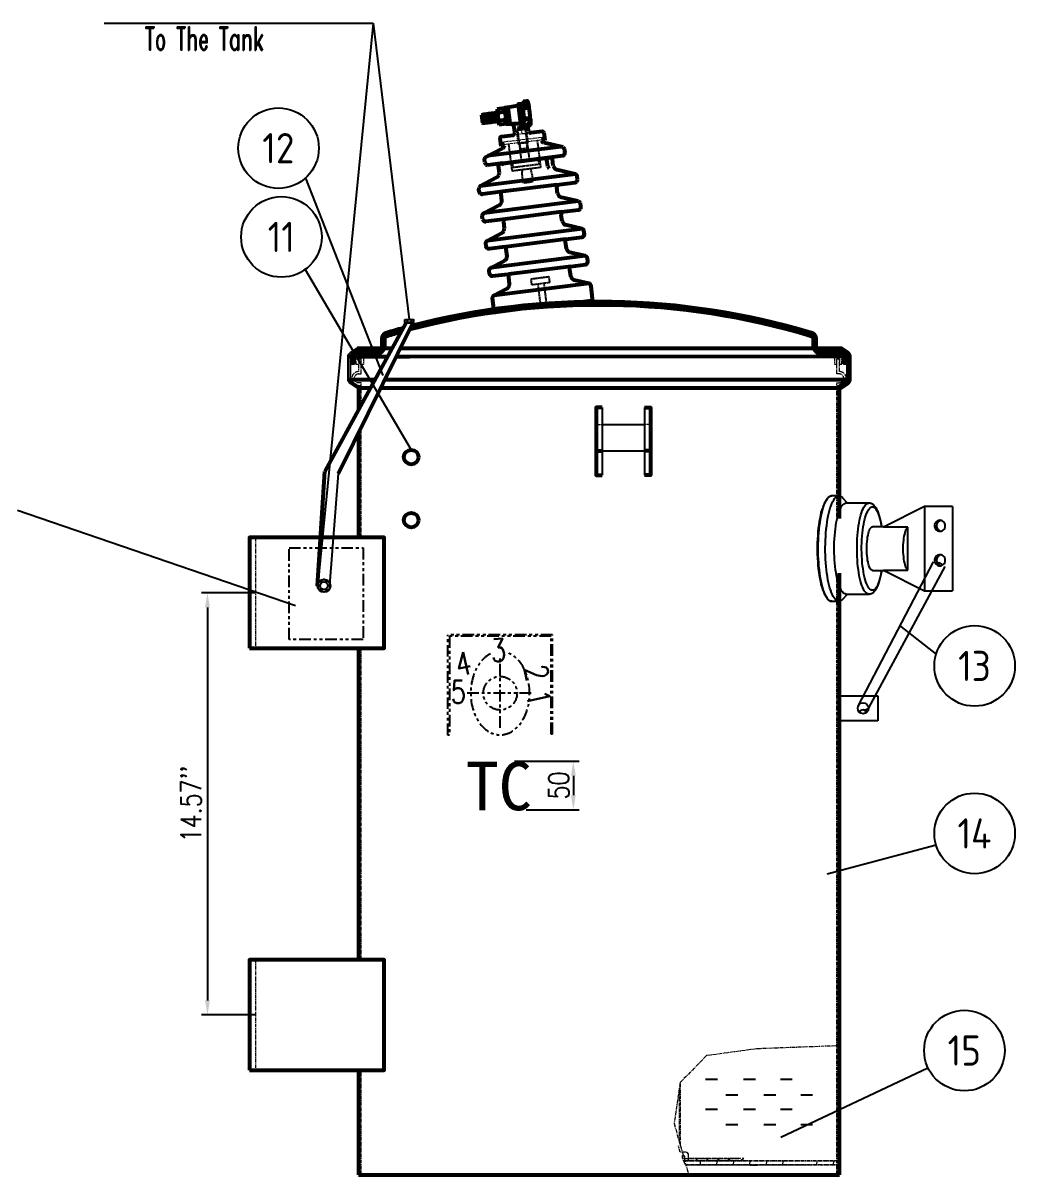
# Model space of a CAD drawing. Header units: millimetres. Extents: x 117095 to 120885, y -6667 to -3573.
# Drawn here: x 118476 to 119499, y -5498 to -4309 of the extents above; entities that cross this region are included whole.
import ezdxf
from ezdxf.enums import TextEntityAlignment as Align

# ---------------------------------------------------------------- set-up
doc = ezdxf.new("R2010")
doc.units = ezdxf.units.MM
doc.header["$LTSCALE"] = 3
for name, pattern in [('ACISOTGB', [9, 4, -1, 1, -1, 1, -1]), ('ACISOTGL', [3, 2, -1]), ('CENTER', [2, 1.25, -0.25, 0.25, -0.25]), ('HIDDEN', [0.375, 0.25, -0.125])]:
    doc.linetypes.add(name, pattern=pattern)
for name, color, linetype in [('2', 3, 'Continuous'), ('4', 2, 'HIDDEN'), ('A', 3, 'Continuous'), ('D', 11, 'HIDDEN'), ('PL', 5, 'Continuous'), ('S', 254, 'Continuous'), ('几何体', 7, 'Continuous')]:
    doc.layers.add(name, color=color, linetype=linetype)
for name, color, linetype, lineweight in [('图层1', 1, 'CENTER', 13), ('标注、文本', 3, 'Continuous', 25), ('粗实线', 4, 'Continuous', 53)]:
    doc.layers.add(name, color=color, linetype=linetype, lineweight=lineweight)
doc.styles.add('chinese', font='simhei.ttf')
doc.styles.add('HC_GBDIM', font='romans', dxfattribs={"width": 0.667, "bigfont": 'gbcbig'})
doc.styles.add('ST_WIN', font='isocp2.shx', dxfattribs={"bigfont": 'hzdxfst.shx'})
doc.styles.add('TH_GBDIM', font='romans.shx', dxfattribs={"width": 0.8, "bigfont": 'gbcbig.shx'})
doc.styles.add('数字与字母', font='romand.shx', dxfattribs={"width": 0.8, "bigfont": 'hztxt.shx'})
doc.dimstyles.new('TH_GBDIM1', dxfattribs={"dimscale": 3, "dimtxt": 3.5, "dimasz": 2.5, "dimexe": 2, "dimexo": 0, "dimgap": 1.5, "dimtad": 1, "dimdec": 1, "dimzin": 0, "dimdsep": 46, "dimtxsty": 'TH_GBDIM', "dimcen": 2.5, "dimclrd": 3, "dimclre": 256, "dimclrt": 2, "dimadec": 0, "dimazin": 0, "dimtfac": 0.714286, "dimtdec": 1, "dimtmove": 0, "dimatfit": 3, "dimfxl": 1, "dimtzin": 0, "dimlwd": -1, "dimlwe": -1, "dimarcsym": 0})

# ---------------------------------------------------------------- blocks, each defined once
blk = doc.blocks.new('*D155')
at = {"layer": 'Defpoints', "color": 0, "transparency": 16777216}
for p in [(118715.8, -4896.9), (118666.4, -5332.5), (118715.8, -5332.5)]:
    blk.add_point(p, dxfattribs=at)
at = {"layer": '标注、文本', "transparency": 16777216}
for p, q in [((118715.8, -4896.9), (118660.4, -4896.9)), ((118715.8, -5332.5), (118660.4, -5332.5))]:
    blk.add_line(p, q, dxfattribs=at)
at = {"layer": '标注、文本', "color": 3, "transparency": 16777216}
blk.add_line((118666.4, -4911.9), (118666.4, -5317.5), dxfattribs=at)
for points in [[(118663.9, -4911.9), (118668.9, -4911.9), (118666.4, -4896.9)], [(118663.9, -5317.5), (118668.9, -5317.5), (118666.4, -5332.5)]]:
    blk.add_solid(points, dxfattribs=at)
at = {"layer": '标注、文本', "color": 2, "transparency": 16777216, "insert": (118649.4, -5114.7), "char_height": 21, "attachment_point": 5, "rotation": 90, "style": 'TH_GBDIM'}
blk.add_mtext("14.57''", dxfattribs=at)
blk = doc.blocks.new('A$C67204ebe')
at = {"layer": 'D'}
for p, q in [((-31, 179.6), (-28.4, 166.4)), ((-38.8, 178), (-32.9, 147.3)), ((-28.4, 166.4), (-28.2, 166.5)), ((-28.2, 166.5), (-24.7, 149)), ((-17.9, 169), (-12.4, 141.1)), ((-41.3, 135.4), (-46.8, 163.2)), ((-35.6, 165), (-36.9, 164.7)), ((-34.3, 158.5), (-35.6, 165)), ((-27.6, 159.8), (-34.3, 158.5)), ((-28.4, 166.4), (-28.9, 166.3)), ((-28.9, 166.3), (-27.6, 159.8)), ((-12.4, 141.1), (-41.3, 135.4)), ((-6.9, 20.8), (-2.4, -2.4)), ((-0.8, 22), (3.8, -1.2))]:
    blk.add_line(p, q, dxfattribs=at)
for points in [[(-35.6, 182.6), (-39.1, 179.5), (-38.8, 178), (-31, 179.6), (-31.3, 181.1), (-31, 179.6), (-30.2, 179.7), (-27.6, 166.6), (-26.7, 166), (-37.6, 163.8), (-36.9, 164.7), (-39.5, 177.9), (-38.8, 178)], [(-22.6, 139), (-22.4, 137.9), (-20.8, 133.4), (-20.2, 130.3), (-19.9, 127.7), (-19.9, 125.6), (-28.5, 123.9), (-29.6, 126.9), (-30.4, 129.9), (-30.9, 133.6), (-30.9, 136.2), (-31.1, 137.4)]]:
    blk.add_lwpolyline(points, dxfattribs=at)
blk.add_lwpolyline([(-23.1, 147.8), (-34.1, 145.6), (-41.3, 144.2, 0.282875), (-41.9, 143.6, 0.11185), (-41.9, 143.2), (-41.1, 139.3), (-14.1, 144.6), (-14.8, 148.6, 0.414214), (-15.8, 149.2), (-23.2, 147.8)], format="xyb", dxfattribs=at)
blk.add_lwpolyline([(3.9, 29.4), (5.1, 23.2), (-12.9, 19.6), (-14.1, 25.8)], close=True, dxfattribs=at)
for centre, start, end in [((-34.4, 147.1), 281.16, 11.16), ((-23.2, 149.3), 191.16, 281.16)]:
    blk.add_arc(centre, 1.5, start, end, dxfattribs=at)
at = {"layer": '图层1'}
for p, q in [((-35.6, 182.6), (-34, 174.3)), ((-12.5, 172.2), (-53, 164.4)), ((-51.8, 162.3), (-12.9, 169.9)), ((-25, 176.1), (-43, 172.6)), ((-34, 174.3), (-25, 176.1)), ((-12.9, 169.9), (-13.3, 172.1)), ((-11.9, 168.9), (-12.5, 172.2)), ((-53, 164.4), (-52.4, 160.9)), ((-52.3, 164.5), (-51.8, 162.3)), ((36.4, 5.2), (-48.2, -11.5))]:
    blk.add_line(p, q, dxfattribs=at)
at = {"layer": '粗实线', "ltscale": 2}
for p, q in [((-39.9, 203.9), (-36.1, 185.3)), ((-76.9, 191.1), (-75.3, 182.9)), ((-76.4, 190.7), (-74.1, 183.4)), ((-75.8, 191.6), (-73.2, 182.8)), ((-74.9, 191), (-72.6, 183.8)), ((-74.2, 191.9), (-71.7, 183.1)), ((-73.3, 191.3), (-71.1, 184.1)), ((-72.7, 192.2), (-70.1, 183.4)), ((-71.8, 191.6), (-69.5, 184.4)), ((-71.1, 192.6), (-68.6, 183.7)), ((-70.2, 191.9), (-68, 184.7)), ((-69.6, 192.9), (-67, 184.1)), ((-68.7, 192.2), (-66.4, 185)), ((-68, 193.2), (-65.5, 184.3)), ((-67.1, 192.5), (-64.9, 185.3)), ((-66.5, 193.4), (-64, 184.6)), ((-65.6, 192.8), (-63.3, 185.6)), ((-65, 193.8), (-62.4, 185)), ((-61.8, 185.9), (-64, 193.1)), ((-63.4, 194.1), (-60.9, 185.3)), ((-62.5, 193.4), (-60.3, 186.2)), ((-61.8, 194.4), (-59.3, 185.6)), ((-61.1, 198.1), (-61.3, 196.5)), ((-61.3, 196.5), (-60.4, 194.2)), ((-53.9, 199.6), (-61.1, 198.1)), ((-53.1, 195.6), (-60.4, 194.2)), ((-52.1, 192.8), (-49.3, 191)), ((-34.5, 194.1), (-33.2, 187.5)), ((-51.6, 187.6), (-58.8, 186.2)), ((-50.8, 183.6), (-58, 182.2)), ((-42.1, 178.6), (-42.5, 180.2)), ((-41.4, 174.9), (-42.1, 178.6)), ((-36.1, 185.3), (-35.7, 184.5)), ((-33.2, 187.5), (-33.5, 189.1)), ((-33.5, 189.1), (-33.5, 189.1)), ((-27.4, 177.7), (-28.1, 181.3)), ((-13.1, 178.4), (-25, 176.1)), ((-54.6, 160.4), (-56.1, 168.3)), ((-54.9, 170.2), (-43, 172.6)), ((-13.1, 168.6), (-9.7, 169.3)), ((-9.7, 169.3), (-11.3, 177.2)), ((9.3, 163.5), (-10.6, 166.7)), ((-69.9, 147.8), (-52.7, 158.4)), ((6.6, 163.9), (-67.6, 149.3)), ((-51.2, 161.1), (-54.6, 160.4)), ((-6, 151.8), (9.5, 154.9)), ((11.7, 158.2), (10.9, 161.9)), ((-70.1, 142.1), (-70.8, 145.8)), ((-51.4, 142.9), (-66.9, 139.9)), ((-1, 152.1), (-57.1, 141)), ((-51.4, 142.9), (-5.9, 151.9)), ((-5.1, 143), (-6.4, 149)), ((0.5, 143.7), (-0.9, 150.7)), ((24, 136.7), (-73.6, 117.4)), ((-54.4, 132.8), (-55.7, 139.9)), ((24, 136.7), (4.4, 139.9)), ((26.5, 131.6), (25.9, 134.4)), ((-73.6, 117.4), (-56.6, 127.9)), ((5.6, 124.5), (-52.2, 113)), ((5.6, 124.5), (23.9, 128.1)), ((7, 115.6), (5.6, 122.1)), ((-73.9, 111.8), (-74.4, 114.6)), ((-51.9, 113.1), (-70.2, 109.5)), ((28.8, 109), (-67.4, 90)), ((-49.8, 104.4), (-51, 110.9)), ((28.8, 109), (11.4, 111.7)), ((32, 103.5), (31.2, 107.2)), ((-67.4, 90), (-52.4, 99.2)), ((12.2, 96.8), (-47.4, 85)), ((12.2, 96.8), (29.8, 100.3)), ((-68.3, 83.8), (-69, 87.4)), ((-47.5, 85), (-65, 81.6)), ((13.5, 87.5), (12.1, 94)), ((34.7, 81), (-62.2, 61.8)), ((-45.2, 75.9), (-46.3, 82.5)), ((18.8, 69), (-42.2, 57)), ((39.8, 53.2), (-56.4, 34.2)), ((26.1, 41.5), (-37.5, 29)), ((45.7, 25.2), (-51.2, 6.1))]:
    blk.add_line(p, q, dxfattribs=at)
for points in [[(-42.5, 180.2), (-42.9, 182.5, 0.216454), (-43.8, 183.7, 0.14676), (-45.3, 184.1), (-47.1, 183.7, -0.216222), (-47.7, 183.8, -0.128385), (-48, 184.3), (-51.1, 200.1, -0.236321), (-51, 200.6, -0.137645), (-50.4, 201), (-40.5, 203.4, 0.118082), (-40.2, 203.6, 0.239241), (-39.9, 204.2, -0.185592), (-39.7, 204.7, -0.149289), (-39.3, 205.1), (-33.8, 206.1), (-34.1, 207.5, -0.162586), (-34.1, 207.9, -0.235181), (-33.6, 208.2), (-31.3, 208.7, -0.193012), (-30.8, 208.6, -0.216479), (-30.7, 208.3), (-29.5, 205), (-28.8, 202.5, -0.305966), (-29.2, 201.3, -0.211517), (-30.1, 201.1), (-33.8, 200.2, 0.124352), (-34.9, 199.7), (-33.3, 191.1, 0.232484), (-32.3, 189.9, 0.137631), (-31.2, 189.6), (-29.8, 189.9, -0.226514), (-28.4, 189.5, -0.129294), (-27.4, 185.8)], [(-34.5, 194.1), (-35.7, 200.2), (-35.8, 200.7, -0.078909), (-35.9, 201.7, -0.002455), (-35.7, 202.6, -0.104269), (-35.3, 203.9, -0.067748), (-33.8, 205.8, -0.137062), (-32.8, 206.3, -0.250439), (-31.9, 206.1, -0.064304), (-31.3, 205.3, -0.207145), (-31, 202.9, -0.182921), (-31.6, 202, -0.000416), (-33.2, 201.6, 0.26878), (-34.9, 199.7, 0.499102)], [(-50.4, 201), (-50.3, 200.7), (-50.3, 200.2), (-47.2, 184.4), (-47, 184), (-46.2, 183.9, -0.005437), (-42.8, 184.5, -0.020315), (-39, 184.8, -0.072791), (-37, 184.7, -0.141507), (-36.2, 184.1, -0.078582), (-35.7, 183.2, -0.389074)], [(-33.9, 190.8), (-33.2, 187.5, 0.188465), (-31.6, 184.9, 0.125485), (-29.5, 184.1, 0.148052), (-28, 184.3, 0.261104), (-27.4, 185.8, 0.829827)], [(-32.9, 190.5), (-28, 191.5, -0.202073), (-27, 191.3, -0.189452), (-26.4, 190.4, -0.036985), (-26, 184.1, 0.140434)], [(-28.1, 181.3), (-28.4, 183.4), (-26.3, 183.8, 0.076742), (-26.1, 183.9, 0.221032), (-26, 184.1, 59.233366)], [(23.9, 55.7, -0.200811), (21.5, 57.2, -0.016019), (20, 59.5), (18.6, 66.5, -0.126731), (18.7, 67.8, 0.095852), (18.8, 69), (34.9, 72.2, 0.198563), (37, 73.6, 0.178497), (37.5, 75.6), (36.8, 78.9, 0.197282), (36, 80.2, 0.032544), (34.7, 81), (17.4, 83.8)], [(-42.7, 42.6, 0.200811), (-41, 44.8, 0.016019), (-40.5, 47.5), (-41.9, 54.6, 0.126731), (-42.4, 55.7, -0.095852), (-43, 56.9), (-59.1, 53.7, -0.198563), (-61.5, 54.2, -0.178497), (-62.8, 55.9), (-63.4, 59.2, -0.197282), (-63.1, 60.6, -0.032544), (-62.2, 61.8), (-47.3, 71)], [(36.4, 5.2), (49.6, 7.8, 0.264751), (50.4, 8.5, 0.085218), (50.6, 9.6), (48, 22.7, 0.130917), (47.3, 24.1, 0.137977), (45.7, 25.2), (30.4, 27.7, -0.196911), (28, 29.1, -0.024375), (26.5, 31.4), (25.1, 37.9, -0.086896), (25.1, 39.7, -0.031016), (25.4, 41.4), (40.8, 44.4, 0.221746), (42.5, 45.7, 0.093612), (43, 47.3), (42.3, 51, 0.224627), (41.2, 52.6, 0.05176), (39.8, 53.2), (23.9, 55.7)], [(-48.2, -11.5), (-48.2, -11.5, -0.264751), (-49.2, -11.1, -0.085218), (-49.8, -10.2), (-52.4, 3, -0.130917), (-52.3, 4.5, -0.137977), (-51.2, 6.1), (-38, 14.2, 0.196911), (-36.4, 16.4, 0.024375), (-35.9, 19.1), (-37.1, 25.6, 0.086896), (-37.7, 27.3, 0.031016), (-38.6, 28.7), (-54, 25.7, -0.221746), (-56, 26.2, -0.093612), (-57.2, 27.6), (-57.9, 31.2, -0.224627), (-57.5, 33.1, -0.05176), (-56.4, 34.2), (-42.7, 42.6)]]:
    blk.add_lwpolyline(points, format="xyb", dxfattribs=at)
for points in [[(-51, 200.6), (-53.5, 200.1), (-50.2, 183.3), (-47.7, 183.8)], [(-35.7, 183.2), (-35.6, 182.6), (-31.3, 181.1), (-39.1, 179.5)]]:
    blk.add_lwpolyline(points, dxfattribs=at)
for centre, radius, start, end in [((-80.9, 186), 54.6, 4.6754, 17.6446), ((-57, 196.9), 4.35, 163.4313, 218.8887), ((-43.5, 193.3), 16.8, 177.1743, 205.1457), ((-57.3, 196.8), 4.34, 343.3993, 38.9207), ((-68.4, 188.4), 16.8, 357.1582, 25.1618), ((-34.4, 201.6), 1.52, 294.6534, 2.4331), ((-31.8, 189.4), 1.26, 14.6553, 93.8015), ((-54.6, 184.9), 4.35, 163.4313, 218.8887), ((-55, 184.9), 4.34, 343.3994, 38.9205), ((-12.9, 176.6), 1.86, 59.0793, 96.5308), ((-54.6, 168.6), 1.51, 143.2407, 191.16), ((-54.4, 168.4), 1.86, 105.7892, 143.2407), ((-43.4, 174.3), 1.82, 281.16, 330.0554), ((-44.1, 174.8), 2.63, 330.0554, 3.4106), ((-24.9, 178.5), 2.63, 198.9094, 232.2646), ((-25.4, 177.9), 1.82, 232.2646, 281.16), ((-10.3, 169.7), 3, 201.0929, 238.819), ((-12.8, 176.9), 1.51, 11.16, 59.0793), ((-10.1, 170.2), 3.52, 238.819, 260.8379), ((-54.6, 161.4), 3.52, 301.4821, 323.501), ((-54.1, 161.1), 3, 323.501, 1.2271), ((12.2, 166.3), 4.06, 224.3538, 242.4485), ((9, 157.4), 2.54, 281.3417, 330.4372), ((9.7, 161.7), 1.18, 11.9255, 62.4485), ((7.8, 158.1), 3.83, 330.4372, 2.4295), ((-69.7, 146), 1.18, 139.8715, 190.3945), ((-73.7, 149.4), 4.06, 319.8715, 337.9662), ((-50.8, 143.2), 0.599, 205.8407, 227.3882), ((-54, 139.7), 4.16, 10.2759, 47.3882), ((-2.3, 149.9), 4.16, 154.9318, 192.0441), ((-6.6, 151.9), 0.599, 334.9318, 356.4793), ((7.3, 148.9), 13.7, 205.3694, 217.4953), ((2.4, 151.4), 3.38, 168.1044, 184.7855), ((3.1, 151.5), 4.11, 184.7855, 191.7617), ((18.9, 154), 21.1, 209.3382, 216.7925), ((-66.5, 143.4), 3.83, 199.8905, 231.8828), ((-67.3, 142.4), 2.54, 231.8828, 280.9783), ((-59.1, 139.3), 3.38, 17.5345, 34.2156), ((-59.8, 139.1), 4.11, 10.5583, 17.5345), ((-75.4, 135.4), 21.1, 345.5275, 352.9818), ((5, 143.6), 3.67, 216.7925, 260.6372), ((22.3, 133.2), 3.92, 40.9829, 63.3864), ((23, 133.8), 3.02, 11.16, 40.9829), ((23.3, 131.2), 3.21, 325.4108, 6.6892), ((-58.5, 131.1), 3.67, 301.6828, 345.5275), ((10.7, 123.3), 5.24, 167.6316, 180.8025), ((11.7, 123.4), 6.15, 180.8025, 192.0282), ((23.3, 131.2), 3.21, 281.16, 325.4108), ((-71.5, 115.2), 3.02, 161.3371, 191.16), ((-70.6, 114.9), 3.92, 138.9336, 161.3371), ((-70.8, 112.7), 3.21, 195.6308, 236.9092), ((-70.8, 112.7), 3.21, 236.9092, 281.16), ((-56.2, 110.1), 5.24, 21.5175, 34.6884), ((-57, 109.8), 6.15, 10.2918, 21.5175), ((15.3, 119.4), 9.1, 204.3699, 221.7169), ((12.2, 116.6), 4.88, 221.7169, 261.0791), ((31.2, 113.6), 5.21, 242.1366, 254.886), ((29.4, 106.8), 1.84, 11.9208, 74.886), ((-54.9, 103.3), 4.88, 301.2409, 340.6031), ((-58.9, 104.7), 9.1, 340.6031, 357.9501), ((20.4, 95), 8.34, 167.8363, 177.6138), ((17.4, 95.1), 5.41, 177.6138, 192.0258), ((29.3, 102.8), 2.58, 281.2407, 329.3178), ((28.4, 103.3), 3.59, 329.3178, 3.5272), ((-67.2, 87.8), 1.84, 127.434, 190.3992), ((-71.4, 93.4), 5.21, 307.434, 320.1834), ((-64.9, 84.9), 3.59, 198.7928, 233.0022), ((-54.3, 80.3), 8.34, 24.7062, 34.4837), ((-51.7, 81.5), 5.41, 10.2942, 24.7062), ((113.9, 153.7), 120.2, 213.407, 214.7095), ((17.9, 87.2), 3.49, 214.7095, 260.7372), ((-65.5, 84.1), 2.58, 233.0022, 281.0793), ((-49.1, 74), 3.49, 301.5828, 347.6105), ((-163.1, 99.1), 120.2, 347.6105, 348.913)]:
    blk.add_arc(centre, radius, start, end, dxfattribs=at)
for points in [[(-60.4, 194.2), (-61, 194), (-61.9, 194.4), (-62.5, 193.4), (-63.4, 194.1), (-64, 193.1), (-65, 193.8), (-65.6, 192.8), (-66.5, 193.4), (-67.1, 192.5), (-68, 193.2), (-68.7, 192.2), (-69.6, 192.9), (-70.2, 191.9), (-71.1, 192.6), (-71.8, 191.6), (-72.7, 192.2), (-73.3, 191.3), (-74.2, 191.9), (-74.9, 191), (-75.8, 191.6), (-76.4, 190.7), (-76.9, 191.1)], [(-58.8, 186.1), (-59.3, 185.6), (-60.3, 186.2), (-60.9, 185.3), (-61.8, 185.9), (-62.4, 185), (-63.3, 185.6), (-64, 184.6), (-64.9, 185.3), (-65.5, 184.3), (-66.4, 185), (-67.1, 184), (-68, 184.7), (-68.6, 183.7), (-69.5, 184.4), (-70.2, 183.4), (-71.1, 184), (-71.7, 183.1), (-72.6, 183.8), (-73.2, 182.8), (-74.2, 183.4), (-74.8, 182.5), (-75.3, 182.9)], [(-35.7, 184.5), (-34.2, 184), (-31.8, 183.7), (-30.2, 183.8), (-28.6, 184)]]:
    blk.add_spline(points, degree=3, dxfattribs=at)
blk = doc.blocks.new('*D139')
at = {"layer": 'Defpoints', "color": 0, "transparency": 16777216}
for p in [(118983, -5070.7), (118995, -5120.7), (119043.8, -5120.7)]:
    blk.add_point(p, dxfattribs=at)
at = {"layer": '标注、文本', "transparency": 16777216}
for p, q in [((118983, -5070.7), (119049.8, -5070.7)), ((118995, -5120.7), (119049.8, -5120.7))]:
    blk.add_line(p, q, dxfattribs=at)
at = {"layer": '标注、文本', "color": 3, "transparency": 16777216}
blk.add_line((119043.8, -5085.7), (119043.8, -5105.7), dxfattribs=at)
for points in [[(119041.3, -5085.7), (119046.3, -5085.7), (119043.8, -5070.7)], [(119041.3, -5105.7), (119046.3, -5105.7), (119043.8, -5120.7)]]:
    blk.add_solid(points, dxfattribs=at)
at = {"layer": '标注、文本', "color": 2, "transparency": 16777216, "insert": (119028.8, -5095.7), "char_height": 21, "attachment_point": 5, "rotation": 90, "style": 'TH_GBDIM'}
blk.add_mtext('50', dxfattribs=at)

msp = doc.modelspace()

# ---------------------------------------------------------------- linework, layer by layer
at = {"layer": '2', "linetype": 'Continuous'}
msp.add_lwpolyline([(118821.98, -4646.19), (118814.89, -4650.62, 0.2586176), (118813.48, -4653.17), (118813.48, -4676.72, 0.2586176), (118814.89, -4679.26), (118821.98, -4683.69), (118820.92, -4685.39), (118813.83, -4680.96, -0.2586176), (118811.48, -4676.72), (118811.48, -4653.17, -0.2586176), (118813.83, -4648.93), (118820.92, -4644.5)], format="xyb", close=True, dxfattribs=at)
at = {"layer": 'A'}
for p, q in [((119418.87, -4960.61), (119380.52, -4930.68)), ((119417.99, -5157.3), (119305.68, -5187.15))]:
    msp.add_line(p, q, dxfattribs=at)
for centre in [(118739.67, -4438), (118742.7, -4529.58), (119457.76, -4972.28), (119457.76, -5145.17), (119447.23, -5369.21)]:
    msp.add_circle(centre, 41.58, dxfattribs=at)
at = {"layer": 'PL', "color": 7, "ltscale": 0.5}
msp.add_line((118792.63, -4889.01), (118801.65, -4773.78), dxfattribs=at)
msp.add_lwpolyline([(118786.55, -4882.92), (118792.35, -4886.27), (118792.35, -4892.96), (118786.55, -4896.31), (118780.75, -4892.96), (118780.75, -4886.27)], close=True, dxfattribs=at)
for radius in [6.7, 3.94]:
    msp.add_circle((118786.55, -4889.62), radius, dxfattribs=at)
at = {"layer": '几何体'}
for p, q in [((119317.78, -4796.85), (119310.45, -4796.85)), ((119310.45, -4796.85), (119310.5, -4796.85)), ((119326.69, -4804.36), (119321.56, -4798.84)), ((119348.55, -4804.36), (119325.04, -4804.36)), ((119405.97, -4807.72), (119363.88, -4829.07)), ((119434.95, -4807.72), (119405.97, -4807.72)), ((119364.52, -4828.75), (119352.32, -4828.75)), ((119388.94, -4829.07), (119363.88, -4829.07)), ((119388.94, -4873.41), (119388.94, -4829.07)), ((119352.32, -4873.74), (119364.52, -4873.74)), ((119363.88, -4873.41), (119405.97, -4894.77)), ((119363.88, -4873.41), (119388.94, -4873.41)), ((119405.97, -4894.77), (119434.83, -4894.77)), ((119310.45, -4905.64), (119317.78, -4905.64)), ((119321.56, -4903.65), (119326.69, -4898.13)), ((119325.04, -4898.13), (119348.55, -4898.13)), ((119317.9, -5028.85), (119317.9, -5003.25)), ((119317.9, -5003.25), (119357.9, -5003.25)), ((119357.9, -5003.25), (119357.9, -5028.85)), ((119357.9, -5028.85), (119317.9, -5028.85))]:
    msp.add_line(p, q, dxfattribs=at)
at = {"layer": '几何体', "flags": 128}
for points in [[(119310.45, -4905.64), (119309.44, -4905.5), (119308.43, -4905.07), (119307.43, -4904.37), (119306.44, -4903.38), (119305.48, -4902.13), (119304.54, -4900.61), (119303.64, -4898.83), (119302.77, -4896.81), (119301.93, -4894.55), (119301.15, -4892.06), (119300.41, -4889.36), (119299.72, -4886.46), (119299.09, -4883.37), (119298.52, -4880.12), (119298.02, -4876.72), (119297.57, -4873.19), (119297.2, -4869.54), (119296.89, -4865.8), (119296.65, -4861.98), (119296.49, -4858.1), (119296.4, -4854.19), (119296.38, -4850.26), (119296.43, -4846.34), (119296.56, -4842.44), (119296.76, -4838.59), (119297.03, -4834.81), (119297.38, -4831.11), (119297.79, -4827.52), (119298.26, -4824.05), (119298.8, -4820.72), (119299.4, -4817.55), (119300.06, -4814.56), (119300.77, -4811.75), (119301.54, -4809.16), (119302.34, -4806.78), (119303.2, -4804.64), (119304.09, -4802.73), (119305.01, -4801.08), (119305.96, -4799.7), (119306.93, -4798.58), (119307.93, -4797.73), (119308.93, -4797.17), (119309.95, -4796.88), (119310.45, -4796.85)], [(119317.78, -4905.64), (119316.77, -4905.5), (119315.76, -4905.07), (119314.76, -4904.37), (119313.77, -4903.38), (119312.81, -4902.13), (119311.87, -4900.61), (119310.97, -4898.83), (119310.1, -4896.81), (119309.27, -4894.55), (119308.48, -4892.06), (119307.74, -4889.36), (119307.05, -4886.46), (119306.43, -4883.37), (119305.85, -4880.12), (119305.35, -4876.72), (119304.9, -4873.19), (119304.53, -4869.54), (119304.22, -4865.8), (119303.98, -4861.98), (119303.82, -4858.1), (119303.73, -4854.19), (119303.71, -4850.26), (119303.76, -4846.34), (119303.89, -4842.44), (119304.09, -4838.59), (119304.36, -4834.81), (119304.71, -4831.11), (119305.12, -4827.52), (119305.59, -4824.05), (119306.13, -4820.72), (119306.73, -4817.55), (119307.39, -4814.56), (119308.1, -4811.75), (119308.87, -4809.16), (119309.68, -4806.78), (119310.53, -4804.64), (119311.42, -4802.73), (119312.34, -4801.08), (119313.29, -4799.7), (119314.26, -4798.58), (119315.26, -4797.73), (119316.26, -4797.17), (119317.28, -4796.88), (119318.29, -4796.88), (119319.31, -4797.17), (119320.31, -4797.73), (119321.31, -4798.58), (119321.56, -4798.84)], [(119300.43, -4891.45), (119300.34, -4891.13), (119299.61, -4888.41), (119298.93, -4885.5), (119298.32, -4882.4), (119297.76, -4879.14), (119297.26, -4875.73), (119296.83, -4872.19), (119296.47, -4868.53), (119296.18, -4864.79), (119295.96, -4860.97), (119295.81, -4857.1), (119295.74, -4853.2), (119295.74, -4849.29), (119295.81, -4845.39), (119295.96, -4841.52), (119296.18, -4837.7), (119296.47, -4833.95), (119296.83, -4830.3), (119297.26, -4826.76), (119297.76, -4823.35), (119298.32, -4820.09), (119298.93, -4816.99), (119299.61, -4814.08), (119300.34, -4811.36), (119300.85, -4809.66)], [(119325.04, -4898.13), (119324.1, -4897.99), (119323.16, -4897.57), (119322.24, -4896.86), (119321.33, -4895.89), (119320.45, -4894.65), (119319.59, -4893.14), (119318.77, -4891.38), (119317.98, -4889.39), (119317.24, -4887.16), (119316.54, -4884.72), (119315.9, -4882.07), (119315.31, -4879.24), (119314.77, -4876.24), (119314.3, -4873.09), (119313.9, -4869.81), (119313.56, -4866.42), (119313.29, -4862.94), (119313.09, -4859.38), (119312.96, -4855.78), (119312.91, -4852.15), (119312.92, -4848.52), (119313.02, -4844.9), (119313.18, -4841.32), (119313.41, -4837.8), (119313.72, -4834.36), (119314.09, -4831.02), (119314.53, -4827.8), (119315.03, -4824.72), (119315.59, -4821.81), (119316.21, -4819.07), (119316.88, -4816.52), (119317.6, -4814.19), (119318.37, -4812.07), (119319.18, -4810.19), (119320.02, -4808.56), (119320.89, -4807.19), (119321.78, -4806.08), (119322.7, -4805.24), (119323.63, -4804.68), (119324.57, -4804.39), (119325.04, -4804.36)], [(119348.55, -4898.13), (119347.61, -4897.99), (119346.67, -4897.57), (119345.75, -4896.86), (119344.84, -4895.89), (119343.96, -4894.65), (119343.1, -4893.14), (119342.28, -4891.38), (119341.49, -4889.39), (119340.75, -4887.16), (119340.05, -4884.72), (119339.4, -4882.07), (119338.81, -4879.24), (119338.28, -4876.24), (119337.81, -4873.09), (119337.41, -4869.81), (119337.07, -4866.42), (119336.8, -4862.94), (119336.6, -4859.38), (119336.47, -4855.78), (119336.41, -4852.15), (119336.43, -4848.52), (119336.52, -4844.9), (119336.69, -4841.32), (119336.92, -4837.8), (119337.23, -4834.36), (119337.6, -4831.02), (119338.04, -4827.8), (119338.54, -4824.72), (119339.1, -4821.81), (119339.72, -4819.07), (119340.39, -4816.52), (119341.11, -4814.19), (119341.88, -4812.07), (119342.68, -4810.19), (119343.53, -4808.56), (119344.4, -4807.19), (119345.29, -4806.08), (119346.21, -4805.24), (119347.14, -4804.68), (119348.08, -4804.39), (119348.55, -4804.36)], [(119352.32, -4894.23), (119351.41, -4894.08), (119350.51, -4893.65), (119349.62, -4892.94), (119348.75, -4891.96), (119347.9, -4890.7), (119347.09, -4889.18), (119346.3, -4887.4), (119345.56, -4885.39), (119344.86, -4883.15), (119344.21, -4880.69), (119343.62, -4878.04), (119343.08, -4875.21), (119342.61, -4872.23), (119342.2, -4869.1), (119341.85, -4865.85), (119341.58, -4862.51), (119341.38, -4859.09), (119341.25, -4855.62), (119341.19, -4852.12), (119341.21, -4848.61), (119341.31, -4845.13), (119341.47, -4841.68), (119341.71, -4838.3), (119342.02, -4835), (119342.39, -4831.81), (119342.84, -4828.75), (119343.34, -4825.84), (119343.91, -4823.1), (119344.53, -4820.54), (119345.2, -4818.19), (119345.93, -4816.06), (119346.69, -4814.17), (119347.49, -4812.52), (119348.32, -4811.13), (119349.18, -4810), (119350.06, -4809.15), (119350.96, -4808.58), (119351.86, -4808.3), (119352.77, -4808.3), (119353.68, -4808.58), (119354.57, -4809.15), (119355.45, -4810), (119356.31, -4811.13), (119357.14, -4812.52), (119357.94, -4814.17), (119358.71, -4816.06), (119359.43, -4818.19), (119360.1, -4820.54), (119360.72, -4823.1), (119361.29, -4825.84), (119361.8, -4828.75), (119361.8, -4828.75)], [(119427.42, -4827.67), (119427.28, -4826.4), (119426.87, -4825.19), (119426.22, -4824.1), (119425.34, -4823.2), (119424.29, -4822.52), (119423.13, -4822.09), (119421.9, -4821.95), (119420.67, -4822.09), (119419.5, -4822.52), (119418.45, -4823.2), (119417.58, -4824.1), (119416.92, -4825.19), (119416.51, -4826.4), (119416.37, -4827.67), (119416.51, -4828.94), (119416.92, -4830.15), (119417.58, -4831.24), (119418.45, -4832.14), (119419.5, -4832.82), (119420.67, -4833.25), (119421.9, -4833.39), (119423.13, -4833.25), (119424.29, -4832.82), (119425.34, -4832.14), (119426.22, -4831.24), (119426.87, -4830.15), (119427.28, -4828.94), (119427.42, -4827.67)], [(119352.32, -4873.74), (119351.67, -4873.6), (119351.02, -4873.17), (119350.39, -4872.47), (119349.79, -4871.51), (119349.22, -4870.29), (119348.69, -4868.83), (119348.2, -4867.15), (119347.77, -4865.27), (119347.39, -4863.21), (119347.07, -4861), (119346.82, -4858.67), (119346.64, -4856.25), (119346.53, -4853.76), (119346.5, -4851.24), (119346.53, -4848.72), (119346.64, -4846.24), (119346.82, -4843.81), (119347.07, -4841.48), (119347.39, -4839.28), (119347.77, -4837.22), (119348.2, -4835.34), (119348.69, -4833.66), (119349.22, -4832.2), (119349.79, -4830.98), (119350.39, -4830.01), (119351.02, -4829.31), (119351.67, -4828.89), (119352.32, -4828.75)], [(119388.94, -4873.41), (119388.31, -4872.85), (119387.69, -4872.01), (119387.11, -4870.92), (119386.55, -4869.58), (119386.04, -4868), (119385.58, -4866.22), (119385.18, -4864.25), (119384.83, -4862.11), (119384.55, -4859.84), (119384.33, -4857.46), (119384.19, -4855.01), (119384.12, -4852.5), (119384.12, -4849.98), (119384.19, -4847.48), (119384.33, -4845.02), (119384.55, -4842.64), (119384.83, -4840.37), (119385.18, -4838.24), (119385.58, -4836.27), (119386.04, -4834.48), (119386.55, -4832.91), (119387.11, -4831.57), (119387.69, -4830.47), (119388.31, -4829.64), (119388.94, -4829.07)], [(119427.42, -4863.27), (119427.28, -4862), (119426.87, -4860.79), (119426.22, -4859.7), (119425.34, -4858.8), (119424.29, -4858.12), (119423.13, -4857.69), (119421.9, -4857.55), (119420.67, -4857.69), (119419.5, -4858.12), (119418.45, -4858.8), (119417.58, -4859.7), (119416.92, -4860.79), (119416.51, -4862), (119416.37, -4863.27), (119416.51, -4864.54), (119416.92, -4865.75), (119417.58, -4866.84), (119418.45, -4867.74), (119419.5, -4868.42), (119420.67, -4868.85), (119421.9, -4868.99), (119423.13, -4868.85), (119424.29, -4868.42), (119425.34, -4867.74), (119426.22, -4866.84), (119426.87, -4865.75), (119427.28, -4864.54), (119427.42, -4863.27)], [(119361.8, -4873.74), (119361.55, -4875.21), (119361.01, -4878.04), (119360.42, -4880.69), (119359.77, -4883.15), (119359.07, -4885.39), (119358.33, -4887.4), (119357.55, -4889.18), (119356.73, -4890.7), (119355.88, -4891.96), (119355.01, -4892.94), (119354.12, -4893.65), (119353.22, -4894.08), (119352.32, -4894.23)]]:
    msp.add_lwpolyline(points, dxfattribs=at)
at = {"layer": '几何体'}
msp.add_circle((119342.7, -5016.05), 5.6, dxfattribs=at)
for centre, radius, start, end in [((119424.05, -4827.67), 5.75, 101.71698, 258.28302), ((119424.05, -4863.27), 5.75, 101.71697, 258.28303), ((119420.55, -4869.18), 3.11, 58.41979, 115.45645), ((119419.16, -4873.15), 7.29, 42.01688, 65.44873), ((119317.37, -4900.28), 5.38, 274.44601, 321.15743), ((119342.44, -5021.57), 3.9, 16.73084, 157.90927)]:
    msp.add_arc(centre, radius, start, end, dxfattribs=at)
for points, knots in [([(119310.52, -4796.88), (119310.27, -4796.87), (119309.67, -4796.87), (119308.73, -4797.15), (119307.71, -4797.66), (119306.71, -4798.43), (119305.72, -4799.45), (119304.76, -4800.73), (119303.83, -4802.24), (119302.94, -4803.99), (119302.1, -4805.96), (119301.42, -4807.73), (119301.05, -4808.92), (119300.92, -4809.32)], [0, 0, 0, 0, 0.0623833, 0.1532864, 0.2454946, 0.3412048, 0.4405901, 0.542253, 0.6446694, 0.7468862, 0.848723, 0.9501955, 1, 1, 1, 1]), ([(119361.97, -4828.75), (119361.96, -4828.67), (119361.81, -4827.58), (119361.46, -4825.61), (119360.91, -4822.85), (119360.3, -4820.25), (119359.63, -4817.79), (119358.9, -4815.5), (119358.1, -4813.37), (119357.22, -4811.4), (119356.24, -4809.61), (119355.2, -4808.08), (119354.1, -4806.83), (119353, -4805.87), (119351.85, -4805.15), (119350.66, -4804.66), (119349.54, -4804.38), (119348.83, -4804.39), (119348.54, -4804.39)], [0, 0, 0, 0, 0.0058615, 0.0779367, 0.1502954, 0.223027, 0.2962523, 0.3701366, 0.4449059, 0.5208574, 0.5983213, 0.6774003, 0.7459742, 0.8075885, 0.8634765, 0.9155573, 0.9655243, 1, 1, 1, 1]), ([(119348.55, -4898.13), (119348.9, -4898.11), (119349.69, -4898.08), (119350.87, -4897.76), (119352.05, -4897.23), (119353.16, -4896.49), (119354.22, -4895.53), (119355.25, -4894.33), (119356.26, -4892.85), (119357.21, -4891.1), (119358.11, -4889.1), (119358.93, -4886.92), (119359.67, -4884.57), (119360.35, -4882.07), (119360.96, -4879.42), (119361.51, -4876.66), (119361.82, -4874.71), (119361.98, -4873.74)], [0, 0, 0, 0, 0.0418798, 0.0936185, 0.1461315, 0.2013471, 0.261232, 0.3275022, 0.4004931, 0.4778534, 0.5557328, 0.6323311, 0.707621, 0.7818725, 0.8553473, 0.9282466, 1, 1, 1, 1]), ([(119300.48, -4891.76), (119300.52, -4891.89), (119300.79, -4892.86), (119301.34, -4894.5), (119302.14, -4896.66), (119302.99, -4898.59), (119303.88, -4900.32), (119304.81, -4901.83), (119305.78, -4903.11), (119306.8, -4904.14), (119307.87, -4904.93), (119308.97, -4905.44), (119309.84, -4905.62), (119310.33, -4905.63), (119310.45, -4905.64)], [0, 0, 0, 0, 0.0141379, 0.1097856, 0.2056281, 0.3017208, 0.3981301, 0.4949216, 0.5921161, 0.6895296, 0.786183, 0.8803882, 0.9706781, 1, 1, 1, 1]), ([(119348.41, -5016.09), (119348.36, -5016.13), (119348.02, -5016.37), (119347.39, -5016.77), (119346.55, -5017.25), (119345.81, -5017.62), (119345.13, -5017.9), (119344.51, -5018.07), (119344.12, -5017.98), (119343.91, -5017.93)], [0, 0, 0, 0, 0.0172693, 0.1241864, 0.2499921, 0.4003974, 0.5753342, 0.7749656, 1, 1, 1, 1])]:
    msp.add_open_spline(points, degree=3, knots=knots, dxfattribs=at)
at = {"layer": '图层1'}
for p, q in [((118822.27, -4655.6), (118822.27, -4668.6)), ((119318.26, -4668.51), (119318.26, -4655.51)), ((119067.37, -4723.01), (119073.37, -4723.01)), ((119123.37, -4723.01), (119117.37, -4723.01)), ((118715.81, -4839.85), (118715.81, -4953.85)), ((118715.81, -5275.49), (118715.81, -5389.49)), ((119181.49, -5374.11), (119232.99, -5367.12)), ((119232.99, -5367.12), (119318.26, -5363.94)), ((119181.49, -5374.11), (119153.94, -5402.25)), ((119153.94, -5402.25), (119147.75, -5444.57)), ((119153.14, -5463.14), (119153.14, -5408.64)), ((119154.34, -5467.53), (119154.34, -5401.86)), ((119153.14, -5436.39), (119154.34, -5436.39)), ((119147.75, -5444.57), (119162.91, -5497.62)), ((119154.14, -5474.12), (119152.14, -5467.73)), ((119159.53, -5474.12), (119154.14, -5474.12)), ((119159.53, -5474.12), (119156.14, -5474.12)), ((119156.34, -5480.11), (119156.34, -5477.71)), ((119156.34, -5477.71), (119157.53, -5477.71)), ((119159.33, -5487.09), (119156.34, -5480.11)), ((119157.53, -5477.71), (119157.34, -5477.71)), ((119158.13, -5477.91), (119157.53, -5477.71)), ((119157.53, -5477.71), (119158.33, -5478.31)), ((119158.33, -5478.31), (119158.13, -5477.91)), ((119158.33, -5478.31), (119158.33, -5481.3)), ((119158.33, -5478.31), (119158.33, -5483.1)), ((119161.13, -5474.52), (119159.53, -5474.12)), ((119160.73, -5474.32), (119159.53, -5474.12)), ((119161.93, -5475.12), (119160.73, -5474.32)), ((119162.33, -5475.71), (119161.13, -5474.52)), ((119162.52, -5476.11), (119161.93, -5475.12)), ((119162.73, -5477.31), (119162.33, -5475.71)), ((119162.73, -5477.31), (119162.52, -5476.11)), ((119162.73, -5483.1), (119162.73, -5477.31)), ((119162.73, -5480.51), (119162.73, -5477.31)), ((119214.43, -5480.51), (119216.42, -5479.91)), ((119218.22, -5481.7), (119219.22, -5479.91)), ((119219.22, -5479.91), (119218.22, -5481.7)), ((119158.13, -5480.51), (119208.64, -5480.51)), ((119158.13, -5484.1), (119158.33, -5482.1)), ((119158.33, -5483.1), (119318.26, -5483.1)), ((119318.26, -5483.1), (119158.73, -5483.1)), ((119318.26, -5487.09), (119159.33, -5487.09)), ((119159.53, -5487.09), (119284.73, -5487.09)), ((119159.93, -5487.09), (119318.26, -5487.09)), ((119208.64, -5480.51), (119162.73, -5480.51)), ((119162.73, -5483.1), (119162.73, -5480.51)), ((119162.73, -5480.51), (119214.43, -5480.51)), ((119214.43, -5483.1), (119162.73, -5483.1)), ((119169.71, -5483.1), (119172.31, -5480.51)), ((119174.9, -5487.09), (119175.1, -5483.1)), ((119180.69, -5483.1), (119183.29, -5480.51)), ((119191.87, -5483.1), (119194.47, -5480.51)), ((119191.87, -5487.09), (119192.27, -5483.1)), ((119202.85, -5483.1), (119205.44, -5480.51)), ((119214.43, -5480.51), (119208.64, -5480.51)), ((119208.84, -5487.09), (119209.24, -5483.1)), ((119213.23, -5480.51), (119209.24, -5480.51)), ((119214.63, -5480.3), (119213.23, -5480.51)), ((119213.23, -5480.51), (119214.63, -5480.31)), ((119214.43, -5483.1), (119214.23, -5483.3)), ((119214.43, -5480.51), (119215.82, -5480.31)), ((119214.43, -5483.1), (119216.42, -5482.7)), ((119216.42, -5482.7), (119214.43, -5483.1)), ((119216.42, -5482.7), (119218.22, -5481.7)), ((119218.22, -5481.7), (119216.42, -5482.7)), ((119226.4, -5487.69), (119225.81, -5487.09)), ((119226, -5487.09), (119226.21, -5483.1)), ((119226.21, -5487.09), (119226.21, -5487.69)), ((119233.19, -5487.69), (119226.21, -5487.69)), ((119232.99, -5487.69), (119233.59, -5487.09)), ((119233.19, -5487.09), (119233.19, -5487.69)), ((119242.97, -5487.09), (119243.37, -5483.1)), ((119259.94, -5487.09), (119260.34, -5483.1)), ((119295.11, -5487.09), (119295.31, -5483.1)), ((119312.07, -5487.09), (119312.47, -5483.1)), ((119318.26, -5483.1), (119318.26, -5487.09))]:
    msp.add_line(p, q, dxfattribs=at)
for points in [[(118824.76, -4703.29), (118824.76, -4680.01), (118822.26, -4680.01, -1), (118822.26, -4671.01), (118824.76, -4671.01), (118824.76, -4655.51)], [(119315.76, -4818.56), (119315.76, -4680.01), (119318.26, -4680.01, 1), (119318.26, -4671.01), (119315.76, -4671.01), (119315.76, -4655.51)]]:
    msp.add_lwpolyline(points, format="xyb", dxfattribs=at)
for points in [[(118822.27, -4655.6), (118822.27, -4661.1), (118819.77, -4661.1), (118819.77, -4654.35, -1), (118827.27, -4654.35), (118827.27, -4661.1), (118824.77, -4661.1), (118824.77, -4655.6)], [(119318.26, -4655.51), (119318.26, -4661.01), (119320.76, -4661.01), (119320.76, -4654.26, 1), (119313.26, -4654.26), (119313.26, -4661.01), (119315.76, -4661.01), (119315.76, -4655.51)]]:
    msp.add_lwpolyline(points, format="xyb", close=True, dxfattribs=at)
for points in [[(118824.76, -4839.85), (118824.76, -4727.04)], [(119315.76, -5497.62), (119315.76, -4878.26)], [(118824.76, -5275.49), (118824.76, -4953.85)], [(118824.76, -5497.62), (118824.76, -5389.49)]]:
    msp.add_lwpolyline(points, dxfattribs=at)
for points in [[(118848.81, -4953.85), (118848.81, -4953.85), (118848.81, -4839.85), (118848.81, -4839.85)], [(118848.81, -5389.49), (118848.81, -5389.49), (118848.81, -5275.49), (118848.81, -5275.49)]]:
    msp.add_lwpolyline(points, close=True, dxfattribs=at)
for centre, start, end in [((118822.27, -4675.6), 90, 270), ((119318.26, -4675.51), 270, 90)]:
    msp.add_arc(centre, 7, start, end, dxfattribs=at)
at = {"layer": '标注、文本'}
for p, q in [((118559.7, -4308.86), (118837.42, -4308.86)), ((118837.42, -4308.86), (118780.1, -4887.83)), ((118837.42, -4308.86), (118874.34, -4614.84)), ((118767.61, -4468.79), (118847.31, -4672.67)), ((118767.15, -4563.21), (118876.61, -4749.31)), ((118872.49, -4614.84), (118872.49, -4617.73)), ((118876.43, -4614.84), (118876.43, -4617.73)), ((119073.37, -4705.51), (119073.37, -4775.51)), ((119117.37, -4705.51), (119117.37, -4775.51)), ((119073.37, -4723.01), (119117.37, -4723.01)), ((119073.37, -4750.51), (119117.37, -4750.51)), ((118470.54, -4811.74), (118757.08, -4909.88)), ((119405.97, -4807.72), (119405.97, -4894.77)), ((119434.95, -4807.72), (119434.83, -4894.77)), ((119337.57, -5013.82), (119415.33, -4864.9)), ((119348.41, -5016.09), (119427.22, -4869.84)), ((119257.91, -5458.6), (119409.63, -5386.96)), ((119180.1, -5398.72), (119192.38, -5398.72)), ((119219.26, -5398.72), (119231.55, -5398.72)), ((119257.38, -5398.72), (119269.67, -5398.72)), ((119201.08, -5414.8), (119213.36, -5414.8)), ((119240.25, -5414.8), (119252.53, -5414.8)), ((119278.36, -5414.8), (119290.65, -5414.8)), ((119180.1, -5429.83), (119192.38, -5429.83)), ((119219.26, -5429.83), (119231.55, -5429.83)), ((119257.38, -5429.83), (119269.67, -5429.83)), ((119201.08, -5445.4), (119213.36, -5445.4)), ((119240.25, -5445.4), (119252.53, -5445.4)), ((119278.36, -5445.4), (119290.65, -5445.4))]:
    msp.add_line(p, q, dxfattribs=at)
at = {"layer": '标注、文本', "color": 8, "linetype": 'ACISOTGB'}
for p, q in [((119022.37, -4940.24), (118914.29, -4940.24)), ((118914.29, -5043.73), (118914.29, -4940.24)), ((119020.87, -4941.74), (118916.16, -4941.74)), ((118916.16, -4941.74), (118916.16, -5043.73)), ((119020.87, -5042.85), (119020.87, -4941.74)), ((119022.37, -5042.85), (119022.37, -4940.24)), ((118968.33, -5036.11), (118968.33, -4964.77)), ((119000.31, -5000.44), (118933.97, -5000.44)), ((118916.16, -5043.73), (118914.29, -5043.73)), ((119022.37, -5042.85), (119020.87, -5042.85))]:
    msp.add_line(p, q, dxfattribs=at)
at = {"layer": '标注、文本'}
for points in [[(118869.88, -4614.84), (118878.79, -4614.84), (118878.79, -4617.73), (118869.88, -4617.73)], [(118870.58, -4617.73), (118878.34, -4617.73), (118878.34, -4618.69), (118870.58, -4618.69)]]:
    msp.add_lwpolyline(points, close=True, dxfattribs=at)
msp.add_lwpolyline([(118870.89, -4618.69), (118870.89, -4617.73), (118878.03, -4617.73), (118878.03, -4619.3)], dxfattribs=at)
at = {"layer": '标注、文本', "color": 8, "linetype": 'ACISOTGB'}
msp.add_lwpolyline([(118750.49, -4850.39), (118826.94, -4850.39), (118826.94, -4944.96), (118750.49, -4944.96)], close=True, dxfattribs=at)
msp.add_circle((118968.33, -5000.44), 17.37, dxfattribs=at)
msp.add_ellipse((118968.33, -5000.44), major_axis=(0, -43), ratio=0.7071068, start_param=3.4731874, end_param=9.2301993, dxfattribs=at)
at = {"layer": '粗实线', "ltscale": 2}
for p, q in [((118870.89, -4618.69), (118787.57, -4771.51)), ((118801.65, -4773.78), (118878.34, -4618.69)), ((118820.92, -4644.5), (118856.85, -4644.44)), ((118865.61, -4644.43), (118880.78, -4644.41)), ((118880.78, -4644.41), (119319.62, -4644.41)), ((118852.09, -4653.17), (118811.48, -4653.17)), ((118874.81, -4653.17), (118861.29, -4653.17)), ((119329.06, -4653.08), (118874.81, -4653.17)), ((118811.48, -4676.72), (118839.27, -4676.68)), ((118822.27, -4682.6), (118822.27, -4707.85)), ((118849.67, -4676.67), (118886.19, -4676.63)), ((118886.19, -4676.63), (119329.06, -4676.63)), ((119318.26, -4820.02), (119318.26, -4682.51)), ((118820.91, -4685.3), (118834.57, -4685.3)), ((118845.4, -4685.3), (118888.31, -4685.3)), ((118888.31, -4685.3), (119319.62, -4685.3)), ((118822.27, -4732.08), (118822.27, -4839.94)), ((119067.37, -4750.51), (119073.37, -4750.51)), ((119123.37, -4750.51), (119117.37, -4750.51)), ((118779.85, -4889.62), (118787.57, -4771.51)), ((119318.26, -5497.62), (119318.26, -4876.68)), ((118822.26, -4953.85), (118822.26, -5275.49)), ((118822.26, -5389.49), (118822.26, -5497.62)), ((118822.26, -5497.62), (119318.26, -5497.62))]:
    msp.add_line(p, q, dxfattribs=at)
for points in [[(118875.27, -4624.89, -0.1384063), (119288.56, -4631.52, -0.3847038), (119291.26, -4634.51), (119291.26, -4641.51, 0.4142136), (119300.26, -4650.51), (119318.76, -4650.51, -0.4142136), (119322.76, -4654.51), (119322.76, -4659.51), (119325.76, -4659.51), (119325.76, -4654.51, 0.4142136), (119318.76, -4647.51), (119300.26, -4647.51, -0.4142136), (119294.26, -4641.51), (119294.26, -4634.51, 0.3766562), (119289.04, -4628.56)], [(118851.49, -4628.56, 0.3766562), (118846.26, -4634.51), (118846.26, -4641.51, -0.4142136), (118840.26, -4647.51), (118821.76, -4647.51, 0.4142136), (118814.76, -4654.51), (118814.76, -4659.51), (118817.76, -4659.51), (118817.76, -4654.51, -0.4142136), (118821.76, -4650.51), (118840.26, -4650.51, 0.4142136), (118849.26, -4641.51), (118849.26, -4634.51, -0.3847038), (118851.97, -4631.52, -0.0048454), (118866.12, -4627.43, -0.0048454)]]:
    msp.add_lwpolyline(points, format="xyb", dxfattribs=at)
msp.add_lwpolyline([(119318.56, -4646.1), (119325.65, -4650.53, -0.2586176), (119327.06, -4653.08), (119327.06, -4676.63, -0.2586176), (119325.65, -4679.17), (119318.56, -4683.6), (119319.62, -4685.3), (119326.71, -4680.87, 0.2586176), (119329.06, -4676.63), (119329.06, -4653.08, 0.2586176), (119326.71, -4648.84), (119319.62, -4644.41)], format="xyb", close=True, dxfattribs=at)
for points in [[(119073.37, -4705.51), (119067.37, -4705.51), (119067.37, -4775.51), (119073.37, -4775.51)], [(119117.37, -4705.51), (119123.37, -4705.51), (119123.37, -4775.51), (119117.37, -4775.51)]]:
    msp.add_lwpolyline(points, dxfattribs=at)
for points in [[(118709.81, -4953.85), (118848.81, -4953.85), (118848.81, -4839.85), (118709.81, -4839.85)], [(118709.81, -5389.49), (118848.81, -5389.49), (118848.81, -5275.49), (118709.81, -5275.49)]]:
    msp.add_lwpolyline(points, close=True, dxfattribs=at)
for centre in [(118876.61, -4756.81), (118876.61, -4821.81)]:
    msp.add_circle(centre, 7.5, dxfattribs=at)
for start, end in [(73.3312, 104.6786), (105.3699, 106.6688)]:
    msp.add_arc((119070.26, -5359.23), 762.72, start, end, dxfattribs=at)

# ---------------------------------------------------------------- block references
at = {"layer": '标注、文本', "rotation": 356.0153245562407}
msp.add_blockref('A$C67204ebe', (119012.57, -4599.58), dxfattribs=at)

# ---------------------------------------------------------------- texts
at = {"layer": '4', "style": 'chinese'}
msp.add_text('TC', height=50, dxfattribs=at).set_placement((118932.78, -5121.25))
at = {"layer": 'PL', "color": 7, "ltscale": 0.5, "style": '数字与字母', "width": 0.6}
msp.add_text('To The Tank', height=24.1034, dxfattribs=at).set_placement((118601.64, -4337.03))
at = {"layer": 'S', "color": 7, "style": 'ST_WIN'}
for s, p in [('12', (118739.51, -4438)), ('11', (118742.54, -4529.58)), ('13', (119457.59, -4972.28)), ('14', (119457.59, -5145.17)), ('15', (119447.07, -5369.21))]:
    msp.add_text(s, height=31.185, dxfattribs=at).set_placement(p, align=Align.MIDDLE)
at = {"layer": '标注、文本', "color": 8, "linetype": 'ACISOTGB', "style": 'HC_GBDIM', "width": 0.784706}
msp.add_text('3', height=23.53, rotation=3.02856, dxfattribs=at).set_placement((118959.23, -4968.24))
at = {"layer": '粗实线', "color": 8, "linetype": 'ACISOTGL', "lineweight": 0, "ltscale": 2, "style": 'HC_GBDIM', "width": 0.784706}
for s, rotation, p in [('4', 12.25803, (118925.09, -4983.21)), ('2', 282.25803, (118992.81, -4974.16)), ('5', 0.17127, (118917.32, -5010.9)), ('1', 282.25803, (118994.62, -5000.05))]:
    msp.add_text(s, height=23.53, rotation=rotation, dxfattribs=at).set_placement(p)

# ---------------------------------------------------------------- dimensions: what is measured, and where the dimension line sits
at = {"layer": '标注、文本'}
for base, p1, p2, text, picture, middle in [((118666.43, -5332.49), (118715.81, -4896.85), (118715.81, -5332.49), "14.57''", '*D155', (118649.43, -5114.67)), ((119043.81, -5120.74), (118983.03, -5070.73), (118994.99, -5120.74), '50', '*D139', (119028.81, -5095.74))]:
    dim = msp.add_linear_dim(base=base, p1=p1, p2=p2, angle=90, text=text, dimstyle='TH_GBDIM1', override={"dimtxt": 7, "dimasz": 5}, dxfattribs=at)
    dim.commit()
    dim.dimension.update_dxf_attribs({"geometry": picture, "text_midpoint": middle})

doc.saveas('drawing.dxf')
